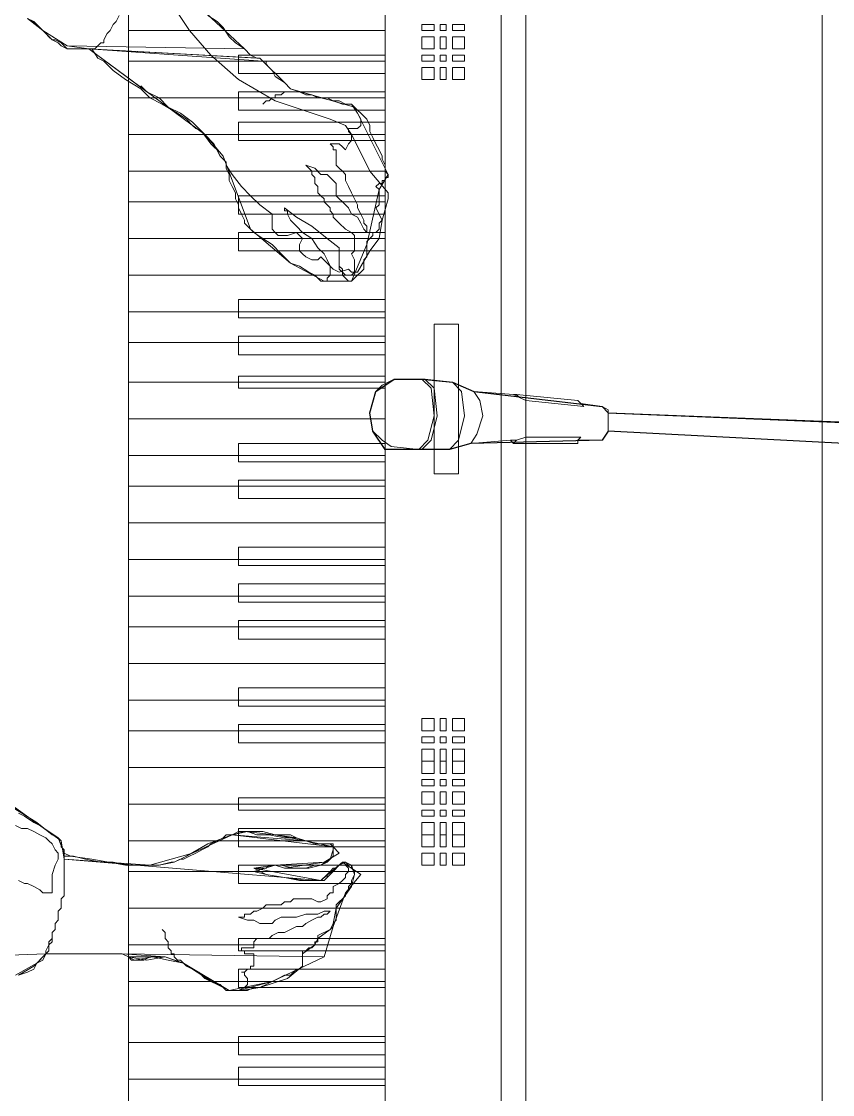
# Model space of a CAD drawing. Header units: millimetres. Extents: x 3050 to 430575, y -569542 to 36130.
# Drawn here: x 296839 to 297365, y -468148 to -467452 of the extents above; entities that cross this region are included whole.
import ezdxf

# ---------------------------------------------------------------- set-up
doc = ezdxf.new("R2010")
doc.units = ezdxf.units.MM
doc.layers.add('PDF _Геометрия', color=7, linetype='Continuous')

# ---------------------------------------------------------------- blocks, each defined once
blk = doc.blocks.new('ТХ3 4 этаж')
at = {"layer": 'PDF _Геометрия', "color": 5, "lineweight": 0}
for points in [[(10284.6, -50050), (11184.8, -50050), (11184.8, -52631.5), (10284.6, -52631.5)], [(10681.2, -50866.9), (10665.3, -50866.9), (10665.3, -50859), (10681.2, -50859)], [(10697, -50866.9), (10689.1, -50866.9), (10689.1, -50859), (10697, -50859)], [(10720.8, -50866.9), (10705, -50866.9), (10705, -50859), (10720.8, -50859)], [(10681.2, -50890.7), (10665.3, -50890.7), (10665.3, -50874.8), (10681.2, -50874.8)], [(10697, -50890.7), (10689.1, -50890.7), (10689.1, -50874.8), (10697, -50874.8)], [(10720.8, -50890.7), (10705, -50890.7), (10705, -50874.8), (10720.8, -50874.8)], [(10427.4, -50898.6), (10617.7, -50898.6), (10617.7, -50922.4), (10427.4, -50922.4)], [(10681.2, -50906.5), (10665.3, -50906.5), (10665.3, -50898.6), (10681.2, -50898.6)], [(10697, -50906.5), (10689.1, -50906.5), (10689.1, -50898.6), (10697, -50898.6)], [(10720.8, -50906.5), (10705, -50906.5), (10705, -50898.6), (10720.8, -50898.6)], [(10681.2, -50930.3), (10665.3, -50930.3), (10665.3, -50914.5), (10681.2, -50914.5)], [(10697, -50930.3), (10689.1, -50930.3), (10689.1, -50914.5), (10697, -50914.5)], [(10720.8, -50930.3), (10705, -50930.3), (10705, -50914.5), (10720.8, -50914.5)], [(10427.4, -50946.2), (10617.7, -50946.2), (10617.7, -50970), (10427.4, -50970)], [(10427.4, -50985.8), (10617.7, -50985.8), (10617.7, -51009.6), (10427.4, -51009.6)], [(10427.4, -51081), (10617.7, -51081), (10617.7, -51104.8), (10427.4, -51104.8)], [(10427.4, -51128.6), (10617.7, -51128.6), (10617.7, -51152.4), (10427.4, -51152.4)], [(10427.4, -51215.8), (10617.7, -51215.8), (10617.7, -51239.6), (10427.4, -51239.6)], [(10712.9, -51441.9), (10681.2, -51441.9), (10681.2, -51247.6), (10712.9, -51247.6)], [(10427.4, -51263.4), (10617.7, -51263.4), (10617.7, -51287.2), (10427.4, -51287.2)], [(10427.4, -51315), (10617.7, -51315), (10617.7, -51330.8), (10427.4, -51330.8)], [(10605.8, -51334.8), (10613.7, -51326.9), (10629.6, -51318.9), (10665.3, -51318.9), (10677.2, -51330.8), (10681.2, -51366.5), (10673.2, -51398.2), (10661.3, -51410.1), (10625.6, -51406.2), (10613.7, -51398.2), (10601.9, -51386.4), (10597.9, -51362.6)], [(10427.4, -51402.2), (10617.7, -51402.2), (10617.7, -51426), (10427.4, -51426)], [(10427.4, -51449.8), (10617.7, -51449.8), (10617.7, -51473.6), (10427.4, -51473.6)], [(10427.4, -51537), (10617.7, -51537), (10617.7, -51560.8), (10427.4, -51560.8)], [(10427.4, -51584.6), (10617.7, -51584.6), (10617.7, -51608.4), (10427.4, -51608.4)], [(10427.4, -51632.2), (10617.7, -51632.2), (10617.7, -51656), (10427.4, -51656)], [(10427.4, -51719.4), (10617.7, -51719.4), (10617.7, -51743.2), (10427.4, -51743.2)], [(10681.2, -51775), (10665.3, -51775), (10665.3, -51759.1), (10681.2, -51759.1)], [(10697, -51775), (10689.1, -51775), (10689.1, -51759.1), (10697, -51759.1)], [(10720.8, -51775), (10705, -51775), (10705, -51759.1), (10720.8, -51759.1)], [(10427.4, -51767), (10617.7, -51767), (10617.7, -51790.8), (10427.4, -51790.8)], [(10681.2, -51790.8), (10665.3, -51790.8), (10665.3, -51782.9), (10681.2, -51782.9)], [(10697, -51790.8), (10689.1, -51790.8), (10689.1, -51782.9), (10697, -51782.9)], [(10720.8, -51790.8), (10705, -51790.8), (10705, -51782.9), (10720.8, -51782.9)], [(10681.2, -51814.6), (10665.3, -51814.6), (10665.3, -51798.8), (10681.2, -51798.8)], [(10697, -51814.6), (10689.1, -51814.6), (10689.1, -51798.8), (10697, -51798.8)], [(10720.8, -51814.6), (10705, -51814.6), (10705, -51798.8), (10720.8, -51798.8)], [(10681.2, -51830.5), (10665.3, -51830.5), (10665.3, -51814.6), (10681.2, -51814.6)], [(10697, -51830.5), (10689.1, -51830.5), (10689.1, -51814.6), (10697, -51814.6)], [(10720.8, -51830.5), (10705, -51830.5), (10705, -51814.6), (10720.8, -51814.6)], [(10681.2, -51846.3), (10665.3, -51846.3), (10665.3, -51838.4), (10681.2, -51838.4)], [(10697, -51846.3), (10689.1, -51846.3), (10689.1, -51838.4), (10697, -51838.4)], [(10720.8, -51846.3), (10705, -51846.3), (10705, -51838.4), (10720.8, -51838.4)], [(10681.2, -51870.1), (10665.3, -51870.1), (10665.3, -51854.3), (10681.2, -51854.3)], [(10697, -51870.1), (10689.1, -51870.1), (10689.1, -51854.3), (10697, -51854.3)], [(10720.8, -51870.1), (10705, -51870.1), (10705, -51854.3), (10720.8, -51854.3)], [(10427.4, -51862.2), (10617.7, -51862.2), (10617.7, -51878.1), (10427.4, -51878.1)], [(10681.2, -51886), (10665.3, -51886), (10665.3, -51878.1), (10681.2, -51878.1)], [(10697, -51886), (10689.1, -51886), (10689.1, -51878.1), (10697, -51878.1)], [(10720.8, -51886), (10705, -51886), (10705, -51878.1), (10720.8, -51878.1)], [(10427.4, -51901.9), (10617.7, -51901.9), (10617.7, -51925.7), (10427.4, -51925.7)], [(10681.2, -51909.8), (10665.3, -51909.8), (10665.3, -51893.9), (10681.2, -51893.9)], [(10697, -51909.8), (10689.1, -51909.8), (10689.1, -51893.9), (10697, -51893.9)], [(10720.8, -51909.8), (10705, -51909.8), (10705, -51893.9), (10720.8, -51893.9)], [(10177.6, -52064.4), (10177.6, -52060.5), (10181.5, -52052.5), (10181.5, -52048.6), (10185.5, -52044.6), (10185.5, -52036.7), (10189.4, -52032.7), (10189.4, -52024.8), (10193.4, -52020.8), (10193.4, -52016.9), (10193.4, -52008.9), (10197.4, -52005), (10197.4, -51997), (10197.4, -51993.1), (10201.3, -51989.1), (10201.3, -51981.2), (10201.3, -51977.2), (10201.3, -51973.2), (10201.3, -51969.3), (10201.3, -51965.3), (10201.3, -51957.4), (10201.3, -51953.4), (10201.3, -51945.5), (10201.3, -51941.5), (10201.3, -51937.5), (10213.2, -51937.5), (10229.1, -51941.5), (10248.9, -51945.5), (10264.8, -51945.5), (10284.6, -51949.4), (10304.4, -51949.4), (10324.3, -51949.4), (10340.1, -51945.5), (10344.1, -51945.5), (10352, -51941.5), (10356, -51941.5), (10363.9, -51937.5), (10371.9, -51933.6), (10379.8, -51929.6), (10387.7, -51925.7), (10391.7, -51921.7), (10399.6, -51917.7), (10407.5, -51913.8), (10411.5, -51909.8), (10419.4, -51909.8), (10427.4, -51905.8), (10431.3, -51905.8), (10435.3, -51905.8), (10439.3, -51905.8), (10451.2, -51909.8), (10467, -51909.8), (10486.9, -51913.8), (10502.7, -51913.8), (10514.6, -51917.7), (10526.5, -51921.7), (10538.4, -51921.7), (10546.3, -51921.7), (10550.3, -51925.7), (10550.3, -51929.6), (10550.3, -51937.5), (10546.3, -51941.5), (10542.4, -51945.5), (10534.4, -51949.4), (10526.5, -51949.4), (10514.6, -51953.4), (10498.7, -51953.4), (10486.9, -51953.4), (10475, -51949.4), (10471, -51949.4), (10467, -51949.4), (10463.1, -51953.4), (10459.1, -51953.4), (10451.2, -51953.4), (10447.2, -51953.4), (10463.1, -51961.3), (10486.9, -51965.3), (10514.6, -51969.3), (10534.4, -51969.3), (10538.4, -51969.3), (10542.4, -51965.3), (10546.3, -51961.3), (10550.3, -51957.4), (10554.3, -51953.4), (10558.2, -51949.4), (10562.2, -51945.5), (10566.2, -51945.5), (10570.1, -51949.4), (10574.1, -51949.4), (10574.1, -51953.4), (10578.1, -51957.4), (10578.1, -51961.3), (10574.1, -51969.3), (10574.1, -51973.2), (10570.1, -51977.2), (10570.1, -51981.2), (10566.2, -51985.1), (10566.2, -51989.1), (10562.2, -51993.1), (10558.2, -51997), (10554.3, -52001), (10554.3, -52008.9), (10554.3, -52012.9), (10554.3, -52016.9), (10554.3, -52020.8), (10550.3, -52024.8), (10550.3, -52028.8), (10546.3, -52032.7), (10530.5, -52040.6), (10530.5, -52044.6), (10530.5, -52048.6), (10526.5, -52048.6), (10526.5, -52052.5), (10522.5, -52056.5), (10518.6, -52056.5), (10514.6, -52060.5), (10510.6, -52060.5), (10510.6, -52064.4), (10510.6, -52068.4), (10510.6, -52072.4), (10510.6, -52076.3), (10510.6, -52080.3), (10506.7, -52084.3), (10502.7, -52084.3), (10498.7, -52088.2), (10494.8, -52092.2), (10486.9, -52092.2), (10478.9, -52096.2), (10471, -52100.1), (10463.1, -52104.1), (10455.1, -52108.1), (10447.2, -52108.1), (10439.3, -52112), (10431.3, -52112), (10423.4, -52112), (10419.4, -52112), (10411.5, -52112), (10403.6, -52104.1), (10391.7, -52100.1), (10379.8, -52092.2), (10367.9, -52084.3), (10356, -52076.3), (10344.1, -52072.4), (10332.2, -52068.4), (10320.3, -52068.4), (10312.4, -52068.4), (10304.4, -52072.4), (10300.5, -52072.4), (10296.5, -52072.4), (10292.5, -52072.4), (10288.6, -52072.4), (10284.6, -52068.4), (10276.7, -52064.4), (10264.8, -52064.4), (10248.9, -52064.4), (10237, -52064.4), (10225.1, -52064.4), (10213.2, -52064.4), (10201.3, -52064.4), (10189.4, -52064.4)], [(10177.6, -52064.4), (10177.6, -52060.5), (10181.5, -52052.5), (10181.5, -52048.6), (10185.5, -52044.6), (10185.5, -52036.7), (10189.4, -52032.7), (10189.4, -52024.8), (10193.4, -52020.8), (10193.4, -52016.9), (10193.4, -52008.9), (10197.4, -52005), (10197.4, -51997), (10197.4, -51993.1), (10201.3, -51989.1), (10201.3, -51981.2), (10201.3, -51977.2), (10201.3, -51973.2), (10201.3, -51969.3), (10201.3, -51965.3), (10201.3, -51957.4), (10201.3, -51953.4), (10201.3, -51945.5), (10201.3, -51941.5), (10201.3, -51937.5), (10213.2, -51937.5), (10229.1, -51941.5), (10248.9, -51945.5), (10264.8, -51945.5), (10284.6, -51949.4), (10304.4, -51949.4), (10324.3, -51949.4), (10340.1, -51945.5), (10344.1, -51945.5), (10352, -51941.5), (10356, -51941.5), (10363.9, -51937.5), (10371.9, -51933.6), (10379.8, -51929.6), (10387.7, -51925.7), (10391.7, -51921.7), (10399.6, -51917.7), (10407.5, -51913.8), (10411.5, -51909.8), (10419.4, -51909.8), (10427.4, -51905.8), (10431.3, -51905.8), (10435.3, -51905.8), (10439.3, -51905.8), (10451.2, -51909.8), (10467, -51909.8), (10486.9, -51913.8), (10502.7, -51913.8), (10514.6, -51917.7), (10526.5, -51921.7), (10538.4, -51921.7), (10546.3, -51921.7), (10550.3, -51925.7), (10550.3, -51929.6), (10550.3, -51937.5), (10546.3, -51941.5), (10542.4, -51945.5), (10534.4, -51949.4), (10526.5, -51949.4), (10514.6, -51953.4), (10498.7, -51953.4), (10486.9, -51953.4), (10475, -51949.4), (10471, -51949.4), (10467, -51949.4), (10463.1, -51953.4), (10459.1, -51953.4), (10451.2, -51953.4), (10447.2, -51953.4), (10463.1, -51961.3), (10486.9, -51965.3), (10514.6, -51969.3), (10534.4, -51969.3), (10538.4, -51969.3), (10542.4, -51965.3), (10546.3, -51961.3), (10550.3, -51957.4), (10554.3, -51953.4), (10558.2, -51949.4), (10562.2, -51945.5), (10566.2, -51945.5), (10570.1, -51949.4), (10574.1, -51949.4), (10574.1, -51953.4), (10578.1, -51957.4), (10578.1, -51961.3), (10574.1, -51969.3), (10574.1, -51973.2), (10570.1, -51977.2), (10570.1, -51981.2), (10566.2, -51985.1), (10566.2, -51989.1), (10562.2, -51993.1), (10558.2, -51997), (10554.3, -52001), (10554.3, -52008.9), (10554.3, -52012.9), (10554.3, -52016.9), (10554.3, -52020.8), (10550.3, -52024.8), (10550.3, -52028.8), (10546.3, -52032.7), (10530.5, -52040.6), (10530.5, -52044.6), (10530.5, -52048.6), (10526.5, -52048.6), (10526.5, -52052.5), (10522.5, -52056.5), (10518.6, -52056.5), (10514.6, -52060.5), (10510.6, -52060.5), (10510.6, -52064.4), (10510.6, -52068.4), (10510.6, -52072.4), (10510.6, -52076.3), (10510.6, -52080.3), (10506.7, -52084.3), (10502.7, -52084.3), (10498.7, -52088.2), (10494.8, -52092.2), (10486.9, -52092.2), (10478.9, -52096.2), (10471, -52100.1), (10463.1, -52104.1), (10455.1, -52108.1), (10447.2, -52108.1), (10439.3, -52112), (10431.3, -52112), (10423.4, -52112), (10419.4, -52112), (10411.5, -52112), (10403.6, -52104.1), (10391.7, -52100.1), (10379.8, -52092.2), (10367.9, -52084.3), (10356, -52076.3), (10344.1, -52072.4), (10332.2, -52068.4), (10320.3, -52068.4), (10312.4, -52068.4), (10304.4, -52072.4), (10300.5, -52072.4), (10296.5, -52072.4), (10292.5, -52072.4), (10288.6, -52072.4), (10284.6, -52068.4), (10276.7, -52064.4), (10264.8, -52064.4), (10248.9, -52064.4), (10237, -52064.4), (10225.1, -52064.4), (10213.2, -52064.4), (10201.3, -52064.4), (10189.4, -52064.4)], [(10681.2, -51925.7), (10665.3, -51925.7), (10665.3, -51909.8), (10681.2, -51909.8)], [(10697, -51925.7), (10689.1, -51925.7), (10689.1, -51909.8), (10697, -51909.8)], [(10720.8, -51925.7), (10705, -51925.7), (10705, -51909.8), (10720.8, -51909.8)], [(10681.2, -51949.4), (10665.3, -51949.4), (10665.3, -51933.6), (10681.2, -51933.6)], [(10697, -51949.4), (10689.1, -51949.4), (10689.1, -51933.6), (10697, -51933.6)], [(10720.8, -51949.4), (10705, -51949.4), (10705, -51933.6), (10720.8, -51933.6)], [(10427.4, -51949.4), (10617.7, -51949.4), (10617.7, -51973.2), (10427.4, -51973.2)], [(10427.4, -52044.6), (10617.7, -52044.6), (10617.7, -52060.5), (10427.4, -52060.5)], [(10427.4, -52084.3), (10617.7, -52084.3), (10617.7, -52108.1), (10427.4, -52108.1)], [(10427.4, -52171.5), (10617.7, -52171.5), (10617.7, -52195.3), (10427.4, -52195.3)], [(10427.4, -52211.2), (10617.7, -52211.2), (10617.7, -52235), (10427.4, -52235)]]:
    blk.add_lwpolyline(points, close=True, dxfattribs=at)
for points in [[(10284.6, -50129.3), (10800.1, -50129.3), (10800.1, -52552.2), (10284.6, -52552.2)], [(10617.7, -50129.3), (10617.7, -52552.2)], [(10768.4, -52552.2), (10768.4, -50129.3)], [(10308.4, -50783.6), (10363.9, -50866.9), (10391.7, -50898.6), (10427.4, -50930.3), (10475, -50958.1), (10546.3, -50981.9), (10566.2, -50989.8), (10574.1, -51001.7), (10586, -51025.5), (10597.9, -51049.3), (10621.7, -51077.1), (10621.7, -51085), (10613.7, -51112.7), (10609.8, -51136.5), (10597.9, -51152.4), (10582, -51180.2), (10574.1, -51180.2), (10570.1, -51176.2), (10558.2, -51180.2), (10550.3, -51176.2), (10534.4, -51160.3), (10530.5, -51164.3), (10522.5, -51164.3), (10514.6, -51160.3), (10510.6, -51156.4), (10506.7, -51152.4), (10506.7, -51144.5), (10510.6, -51136.5), (10502.7, -51128.6), (10490.8, -51132.6), (10482.9, -51132.6), (10478.9, -51132.6), (10475, -51128.6), (10471, -51124.6), (10471, -51116.7), (10471, -51112.7), (10471, -51104.8), (10455.1, -51092.9), (10443.2, -51081), (10431.3, -51069.1), (10419.4, -51053.3), (10411.5, -51041.4), (10411.5, -51037.4), (10403.6, -51029.5), (10399.6, -51021.5), (10395.6, -51017.6), (10391.7, -51013.6), (10379.8, -50997.7), (10371.9, -50993.8), (10367.9, -50989.8), (10360, -50981.9), (10348.1, -50973.9), (10328.2, -50962.1), (10312.4, -50954.1), (10300.5, -50942.2), (10280.7, -50930.3), (10264.8, -50918.4), (10260.8, -50914.5), (10252.9, -50906.5), (10245, -50902.6), (10237, -50890.7), (10229.1, -50890.7), (10221.2, -50890.7), (10213.2, -50890.7), (10205.3, -50890.7), (10197.4, -50886.7), (10193.4, -50882.7), (10185.5, -50878.8), (10177.6, -50870.8), (10169.6, -50862.9), (10165.7, -50859), (10153.8, -50851)], [(10133.9, -51874.1), (10165.7, -51893.9), (10185.5, -51909.8), (10193.4, -51913.8), (10201.3, -51933.6), (10209.3, -51937.5), (10237, -51941.5), (10280.7, -51949.4), (10304.4, -51949.4), (10324.3, -51949.4), (10344.1, -51945.5), (10360, -51937.5), (10387.7, -51921.7), (10419.4, -51909.8), (10439.3, -51905.8), (10459.1, -51905.8), (10475, -51909.8), (10502.7, -51913.8), (10514.6, -51917.7), (10526.5, -51921.7), (10542.4, -51921.7), (10550.3, -51921.7), (10550.3, -51929.6), (10546.3, -51941.5), (10534.4, -51949.4), (10518.6, -51953.4), (10498.7, -51953.4), (10482.9, -51949.4), (10475, -51949.4), (10447.2, -51957.4), (10463.1, -51961.3), (10486.9, -51965.3), (10506.7, -51969.3), (10534.4, -51969.3), (10542.4, -51961.3), (10550.3, -51957.4), (10558.2, -51949.4), (10566.2, -51945.5), (10574.1, -51949.4), (10578.1, -51961.3), (10574.1, -51977.2), (10554.3, -52005), (10550.3, -52024.8), (10546.3, -52032.7), (10530.5, -52044.6), (10526.5, -52052.5), (10510.6, -52064.4), (10510.6, -52072.4), (10510.6, -52080.3), (10490.8, -52096.2), (10455.1, -52108.1), (10431.3, -52112), (10415.5, -52112), (10387.7, -52096.2), (10356, -52076.3), (10336.2, -52072.4), (10316.3, -52068.4), (10292.5, -52072.4), (10284.6, -52068.4), (10276.7, -52064.4), (10237, -52064.4), (10177.6, -52064.4), (10161.7, -52080.3), (10141.9, -52092.2)], [(10379.8, -50839.1), (10435.3, -50890.7), (10443.2, -50898.6), (10451.2, -50902.6), (10455.1, -50902.6), (10459.1, -50906.5), (10486.9, -50934.3), (10494.8, -50942.2), (10578.1, -50966), (10621.7, -51053.3), (10609.8, -51073.1), (10593.9, -51144.5), (10574.1, -51192), (10538.4, -51192), (10494.8, -51168.3), (10443.2, -51124.6), (10407.5, -51029.5), (10383.8, -51001.7), (10233.1, -50890.7), (10205.3, -50886.7), (10173.6, -50866.9), (10153.8, -50851)], [(10126, -51866.2), (10197.4, -51917.7), (10201.3, -51941.5), (10312.4, -51949.4), (10367.9, -51933.6), (10419.4, -51909.8), (10435.3, -51905.8), (10475, -51909.8), (10494.8, -51909.8), (10502.7, -51913.8), (10514.6, -51917.7), (10550.3, -51925.7), (10558.2, -51933.6), (10538.4, -51945.5), (10486.9, -51953.4), (10475, -51949.4), (10447.2, -51953.4), (10534.4, -51969.3), (10562.2, -51945.5), (10586, -51961.3), (10566.2, -51985.1), (10550.3, -52028.8), (10538.4, -52068.4), (10471, -52100.1), (10427.4, -52112), (10415.5, -52112), (10356, -52076.3), (10332.2, -52068.4), (10308.4, -52072.4), (10284.6, -52068.4), (10276.7, -52064.4), (10177.6, -52064.4), (10165.7, -52076.3), (10137.9, -52092.2)], [(10272.7, -50847.1), (10268.8, -50855), (10264.8, -50859), (10260.8, -50866.9), (10256.9, -50870.8), (10252.9, -50878.8), (10252.9, -50882.7), (10248.9, -50882.7), (10245, -50886.7), (10241, -50890.7), (10237, -50890.7), (10205.3, -50890.7), (10201.3, -50886.7), (10197.4, -50882.7), (10189.4, -50878.8), (10185.5, -50878.8), (10181.5, -50874.8), (10177.6, -50870.8), (10173.6, -50866.9), (10169.6, -50862.9), (10165.7, -50859), (10161.7, -50855), (10153.8, -50851)], [(10300.5, -50938.3), (10308.4, -50946.2), (10324.3, -50954.1), (10336.2, -50966), (10352, -50973.9), (10367.9, -50985.8), (10383.8, -51001.7), (10395.6, -51013.6), (10403.6, -51029.5), (10407.5, -51033.4), (10411.5, -51037.4), (10411.5, -51045.3), (10415.5, -51053.3), (10415.5, -51061.2), (10419.4, -51069.1), (10423.4, -51077.1), (10423.4, -51085), (10427.4, -51092.9), (10427.4, -51096.9), (10431.3, -51104.8), (10435.3, -51112.7), (10435.3, -51116.7), (10439.3, -51120.7), (10443.2, -51124.6), (10447.2, -51128.6), (10459.1, -51136.5), (10471, -51144.5), (10482.9, -51156.4), (10494.8, -51168.3), (10506.7, -51172.2), (10518.6, -51180.2), (10526.5, -51184.1), (10534.4, -51192), (10538.4, -51192), (10542.4, -51192), (10542.4, -51188.1), (10546.3, -51184.1), (10546.3, -51180.2), (10546.3, -51172.2), (10542.4, -51164.3), (10538.4, -51156.4), (10530.5, -51148.4), (10522.5, -51136.5), (10510.6, -51128.6), (10502.7, -51120.7), (10498.7, -51116.7), (10494.8, -51112.7), (10490.8, -51104.8), (10490.8, -51100.8), (10486.9, -51100.8), (10486.9, -51096.9), (10502.7, -51108.8), (10522.5, -51120.7), (10542.4, -51136.5), (10558.2, -51148.4), (10558.2, -51152.4), (10558.2, -51160.3), (10558.2, -51164.3), (10558.2, -51168.3), (10558.2, -51176.2), (10562.2, -51180.2), (10562.2, -51184.1), (10566.2, -51188.1), (10570.1, -51192), (10574.1, -51192), (10578.1, -51188.1), (10582, -51184.1), (10586, -51180.2), (10590, -51176.2), (10590, -51168.3), (10590, -51164.3), (10593.9, -51160.3), (10593.9, -51152.4), (10593.9, -51148.4), (10593.9, -51140.5), (10597.9, -51136.5), (10601.9, -51132.6), (10601.9, -51128.6), (10605.8, -51128.6), (10609.8, -51124.6), (10609.8, -51120.7), (10609.8, -51116.7), (10613.7, -51112.7), (10605.8, -51096.9), (10609.8, -51092.9), (10609.8, -51088.9), (10609.8, -51085), (10609.8, -51081), (10609.8, -51077.1), (10609.8, -51073.1), (10605.8, -51069.1), (10609.8, -51065.2), (10613.7, -51065.2), (10613.7, -51061.2), (10617.7, -51061.2), (10617.7, -51057.2), (10621.7, -51057.2), (10621.7, -51053.3), (10617.7, -51049.3), (10617.7, -51045.3), (10617.7, -51041.4), (10613.7, -51033.4), (10613.7, -51029.5), (10609.8, -51021.5), (10605.8, -51013.6), (10601.9, -51005.7), (10597.9, -50997.7), (10597.9, -50989.8), (10593.9, -50981.9), (10586, -50973.9), (10582, -50970), (10578.1, -50966), (10574.1, -50962.1), (10562.2, -50962.1), (10550.3, -50958.1), (10534.4, -50954.1), (10522.5, -50950.2), (10506.7, -50946.2), (10494.8, -50942.2), (10486.9, -50934.3), (10475, -50926.4), (10471, -50918.4), (10467, -50914.5), (10463.1, -50910.5), (10463.1, -50906.5), (10459.1, -50906.5), (10455.1, -50902.6), (10451.2, -50902.6), (10443.2, -50898.6), (10435.3, -50890.7), (10423.4, -50882.7), (10415.5, -50874.8), (10407.5, -50862.9), (10399.6, -50855), (10387.7, -50847.1)], [(10617.7, -50866.9), (10284.6, -50866.9)], [(10205.3, -50886.7), (10435.3, -50890.7)], [(10451.2, -50902.6), (10233.1, -50890.7), (10455.1, -50902.6)], [(10459.1, -50906.5), (10233.1, -50890.7)], [(10233.1, -50890.7), (10308.4, -50946.2), (10324.3, -50954.1), (10336.2, -50966), (10352, -50973.9), (10367.9, -50985.8), (10383.8, -51001.7), (10395.6, -51013.6), (10403.6, -51029.5), (10407.5, -51033.4), (10411.5, -51037.4), (10411.5, -51045.3), (10415.5, -51053.3), (10415.5, -51061.2), (10419.4, -51069.1), (10423.4, -51077.1), (10423.4, -51085), (10427.4, -51092.9), (10427.4, -51096.9), (10431.3, -51104.8), (10435.3, -51112.7), (10435.3, -51116.7), (10439.3, -51120.7), (10443.2, -51124.6), (10447.2, -51128.6), (10459.1, -51136.5), (10471, -51144.5), (10482.9, -51156.4), (10494.8, -51168.3), (10506.7, -51172.2), (10518.6, -51180.2), (10526.5, -51184.1), (10534.4, -51192), (10538.4, -51192), (10542.4, -51192), (10542.4, -51188.1), (10546.3, -51184.1), (10546.3, -51180.2), (10546.3, -51172.2), (10542.4, -51164.3), (10538.4, -51156.4), (10530.5, -51148.4), (10522.5, -51136.5), (10510.6, -51128.6), (10502.7, -51120.7), (10498.7, -51116.7), (10494.8, -51112.7), (10490.8, -51104.8), (10490.8, -51100.8), (10486.9, -51100.8), (10486.9, -51096.9), (10502.7, -51108.8), (10522.5, -51120.7), (10542.4, -51136.5), (10558.2, -51148.4), (10558.2, -51152.4), (10558.2, -51156.4), (10558.2, -51164.3), (10558.2, -51168.3), (10558.2, -51172.2), (10562.2, -51176.2), (10562.2, -51180.2), (10566.2, -51184.1), (10570.1, -51184.1), (10574.1, -51184.1), (10578.1, -51180.2), (10578.1, -51172.2), (10578.1, -51168.3), (10578.1, -51164.3), (10574.1, -51156.4), (10578.1, -51152.4), (10578.1, -51148.4), (10578.1, -51144.5), (10578.1, -51140.5), (10578.1, -51136.5), (10578.1, -51132.6), (10574.1, -51128.6), (10566.2, -51124.6), (10558.2, -51116.7), (10550.3, -51108.8), (10550.3, -51104.8), (10546.3, -51100.8), (10546.3, -51096.9), (10542.4, -51092.9), (10538.4, -51088.9), (10538.4, -51085), (10534.4, -51081), (10530.5, -51077.1), (10530.5, -51069.1), (10526.5, -51065.2), (10526.5, -51057.2), (10522.5, -51053.3), (10522.5, -51049.3), (10518.6, -51045.3), (10514.6, -51041.4), (10526.5, -51045.3), (10534.4, -51053.3), (10542.4, -51053.3), (10546.3, -51057.2), (10550.3, -51061.2), (10554.3, -51065.2), (10554.3, -51073.1), (10554.3, -51081), (10558.2, -51085), (10562.2, -51088.9), (10570.1, -51096.9), (10574.1, -51104.8), (10582, -51108.8), (10586, -51116.7), (10590, -51124.6), (10593.9, -51128.6), (10593.9, -51124.6), (10593.9, -51120.7), (10590, -51116.7), (10590, -51112.7), (10586, -51104.8), (10582, -51096.9), (10582, -51092.9), (10578.1, -51085), (10574.1, -51077.1), (10570.1, -51069.1), (10566.2, -51061.2), (10566.2, -51053.3), (10562.2, -51049.3), (10558.2, -51045.3), (10554.3, -51041.4), (10554.3, -51037.4), (10554.3, -51033.4), (10554.3, -51029.5), (10554.3, -51025.5), (10554.3, -51021.5), (10550.3, -51021.5), (10550.3, -51017.6), (10546.3, -51013.6), (10550.3, -51013.6), (10554.3, -51013.6), (10558.2, -51013.6), (10562.2, -51017.6), (10566.2, -51021.5), (10570.1, -51013.6), (10574.1, -51009.6), (10574.1, -51005.7), (10574.1, -51001.7), (10570.1, -50997.7), (10570.1, -50993.8), (10574.1, -50993.8), (10578.1, -50993.8), (10582, -50993.8), (10586, -50989.8), (10586, -50985.8), (10586, -50981.9), (10582, -50973.9), (10574.1, -50962.1), (10566.2, -50962.1), (10558.2, -50958.1), (10550.3, -50958.1), (10542.4, -50954.1), (10530.5, -50954.1), (10522.5, -50950.2), (10514.6, -50950.2), (10506.7, -50946.2), (10502.7, -50946.2), (10498.7, -50946.2), (10494.8, -50946.2), (10490.8, -50946.2), (10486.9, -50946.2), (10482.9, -50950.2), (10478.9, -50950.2), (10475, -50950.2), (10475, -50954.1), (10471, -50954.1), (10467, -50958.1), (10463.1, -50958.1), (10459.1, -50962.1)], [(10617.7, -50906.5), (10284.6, -50906.5)], [(10617.7, -50954.1), (10284.6, -50954.1)], [(10617.7, -51001.7), (10284.6, -51001.7)], [(10617.7, -51049.3), (10284.6, -51049.3)], [(10141.9, -52092.2), (10153.8, -52088.2), (10161.7, -52084.3), (10165.7, -52076.3), (10173.6, -52072.4), (10177.6, -52064.4), (10181.5, -52060.5), (10181.5, -52052.5), (10185.5, -52048.6), (10185.5, -52044.6), (10185.5, -52036.7), (10189.4, -52032.7), (10189.4, -52024.8), (10193.4, -52020.8), (10193.4, -52016.9), (10193.4, -52008.9), (10197.4, -52005), (10197.4, -51997), (10197.4, -51993.1), (10201.3, -51989.1), (10201.3, -51981.2), (10201.3, -51977.2), (10201.3, -51973.2), (10201.3, -51965.3), (10201.3, -51961.3), (10201.3, -51957.4), (10201.3, -51953.4), (10201.3, -51949.4), (10201.3, -51945.5), (10201.3, -51937.5), (10201.3, -51933.6), (10201.3, -51929.6), (10197.4, -51925.7), (10197.4, -51921.7), (10197.4, -51917.7), (10193.4, -51913.8), (10181.5, -51905.8), (10169.6, -51897.9), (10161.7, -51893.9), (10149.8, -51886), (10141.9, -51882)], [(10141.9, -51882), (10149.8, -51886), (10161.7, -51893.9), (10169.6, -51897.9), (10181.5, -51905.8), (10193.4, -51913.8), (10197.4, -51917.7), (10197.4, -51921.7), (10197.4, -51925.7), (10201.3, -51929.6), (10201.3, -51933.6), (10201.3, -51937.5), (10201.3, -51945.5), (10201.3, -51949.4), (10201.3, -51953.4), (10201.3, -51957.4), (10201.3, -51961.3), (10201.3, -51965.3), (10201.3, -51973.2), (10201.3, -51977.2), (10201.3, -51981.2), (10201.3, -51989.1), (10197.4, -51993.1), (10197.4, -51997), (10197.4, -52005), (10193.4, -52008.9), (10193.4, -52016.9), (10193.4, -52020.8), (10189.4, -52024.8), (10189.4, -52032.7), (10185.5, -52036.7), (10185.5, -52044.6), (10185.5, -52048.6), (10181.5, -52052.5), (10181.5, -52060.5), (10177.6, -52064.4), (10173.6, -52072.4), (10165.7, -52076.3), (10161.7, -52084.3), (10153.8, -52088.2), (10141.9, -52092.2)], [(10617.7, -51088.9), (10284.6, -51088.9)], [(10617.7, -51136.5), (10284.6, -51136.5)], [(10617.7, -51184.1), (10284.6, -51184.1)], [(10907.2, -51362.6), (11517.9, -51386.4), (11537.7, -51299.1), (11644.8, -51200), (11787.5, -51184.1), (11914.4, -51255.5), (11973.9, -51386.4), (11969.9, -51406.2)], [(10617.7, -51231.7), (10284.6, -51231.7)], [(10617.7, -51271.4), (10284.6, -51271.4)], [(10617.7, -51322.9), (10284.6, -51322.9)], [(10728.7, -51402.2), (10736.7, -51390.3), (10744.6, -51366.5), (10740.6, -51346.7), (10732.7, -51334.8), (10705, -51322.9), (10669.3, -51318.9), (10681.2, -51330.8), (10685.1, -51366.5), (10677.2, -51398.2), (10665.3, -51410.1), (10701, -51410.1), (10728.7, -51402.2), (10780.3, -51398.2), (10788.2, -51398.2)], [(10665.3, -51318.9), (10669.3, -51318.9)], [(10705, -51322.9), (10716.8, -51334.8), (10720.8, -51366.5), (10712.9, -51398.2), (10701, -51410.1)], [(10792.2, -51342.7), (10784.3, -51338.8), (10732.7, -51334.8)], [(10788.2, -51338.8), (10792.2, -51342.7), (10800.1, -51346.7), (10875.5, -51354.6), (10871.5, -51350.7), (10867.5, -51346.7), (10788.2, -51338.8), (10784.3, -51338.8)], [(11688.4, -51394.3), (11692.3, -51394.3), (11696.3, -51410.1), (11692.3, -51426), (11688.4, -51426), (11684.4, -51426), (11513.9, -51418.1), (10907.2, -51386.4), (10907.2, -51374.5), (10907.2, -51362.6), (10907.2, -51358.6), (10899.3, -51354.6), (10871.5, -51350.7)], [(10617.7, -51370.5), (10284.6, -51370.5)], [(10867.5, -51398.2), (10899.3, -51398.2), (10907.2, -51386.4)], [(10780.3, -51398.2), (10784.3, -51402.2), (10867.5, -51402.2), (10867.5, -51398.2), (10871.5, -51394.3), (10800.1, -51394.3), (10788.2, -51398.2), (10784.3, -51402.2)], [(10661.3, -51410.1), (10665.3, -51410.1)], [(10617.7, -51418.1), (10284.6, -51418.1)], [(10617.7, -51457.7), (10284.6, -51457.7)], [(10617.7, -51505.3), (10284.6, -51505.3)], [(10617.7, -51552.9), (10284.6, -51552.9)], [(10617.7, -51600.5), (10284.6, -51600.5)], [(10617.7, -51640.1), (10284.6, -51640.1)], [(10617.7, -51687.7), (10284.6, -51687.7)], [(10617.7, -51735.3), (10284.6, -51735.3)], [(10617.7, -51775), (10284.6, -51775)], [(10617.7, -51822.5), (10284.6, -51822.5)], [(10617.7, -51870.1), (10284.6, -51870.1)], [(10137.9, -51897.9), (10145.8, -51901.9), (10153.8, -51901.9), (10161.7, -51905.8), (10169.6, -51909.8), (10177.6, -51913.8), (10181.5, -51917.7), (10185.5, -51921.7), (10189.4, -51929.6), (10193.4, -51933.6), (10193.4, -51941.5), (10189.4, -51949.4), (10185.5, -51961.3), (10185.5, -51985.1), (10181.5, -51985.1), (10173.6, -51985.1), (10169.6, -51981.2), (10161.7, -51977.2), (10153.8, -51973.2), (10149.8, -51973.2), (10141.9, -51969.3)], [(10201.3, -51977.2), (10201.3, -51937.5), (10213.2, -51937.5), (10229.1, -51941.5), (10248.9, -51945.5), (10264.8, -51945.5), (10284.6, -51949.4), (10304.4, -51949.4), (10324.3, -51949.4), (10340.1, -51945.5), (10344.1, -51945.5), (10352, -51941.5), (10356, -51941.5), (10363.9, -51937.5), (10371.9, -51933.6), (10379.8, -51929.6), (10387.7, -51925.7), (10391.7, -51921.7), (10399.6, -51917.7), (10407.5, -51913.8), (10411.5, -51909.8), (10419.4, -51909.8), (10427.4, -51905.8), (10431.3, -51905.8), (10435.3, -51905.8), (10439.3, -51905.8), (10451.2, -51909.8), (10467, -51909.8), (10486.9, -51913.8), (10502.7, -51913.8), (10514.6, -51917.7), (10526.5, -51921.7), (10538.4, -51921.7), (10546.3, -51921.7), (10550.3, -51925.7), (10550.3, -51929.6), (10550.3, -51937.5), (10546.3, -51941.5), (10542.4, -51945.5), (10534.4, -51949.4), (10526.5, -51949.4), (10514.6, -51953.4), (10498.7, -51953.4), (10486.9, -51953.4), (10475, -51949.4), (10471, -51949.4), (10467, -51949.4), (10463.1, -51953.4), (10459.1, -51953.4), (10451.2, -51953.4), (10447.2, -51953.4), (10463.1, -51961.3), (10486.9, -51965.3), (10514.6, -51969.3), (10534.4, -51969.3), (10538.4, -51969.3), (10542.4, -51965.3), (10542.4, -51961.3), (10546.3, -51957.4), (10550.3, -51953.4), (10554.3, -51953.4), (10558.2, -51949.4), (10566.2, -51949.4), (10570.1, -51953.4), (10570.1, -51957.4), (10566.2, -51961.3), (10566.2, -51965.3), (10562.2, -51969.3), (10558.2, -51973.2), (10550.3, -51977.2), (10550.3, -51981.2), (10550.3, -51985.1), (10546.3, -51985.1), (10542.4, -51989.1), (10542.4, -51993.1), (10534.4, -51997), (10530.5, -51997), (10522.5, -51993.1), (10510.6, -51993.1), (10498.7, -51993.1), (10494.8, -51997), (10490.8, -51997), (10486.9, -51997), (10482.9, -52001), (10478.9, -52001), (10475, -52001), (10471, -52001), (10463.1, -52001), (10459.1, -52005), (10451.2, -52008.9), (10447.2, -52008.9), (10443.2, -52012.9), (10435.3, -52012.9), (10435.3, -52016.9), (10431.3, -52016.9), (10427.4, -52016.9), (10439.3, -52020.8), (10447.2, -52020.8), (10455.1, -52024.8), (10463.1, -52024.8), (10467, -52024.8), (10471, -52024.8), (10475, -52020.8), (10482.9, -52016.9), (10486.9, -52016.9), (10494.8, -52016.9), (10502.7, -52016.9), (10514.6, -52012.9), (10522.5, -52012.9), (10530.5, -52012.9), (10538.4, -52008.9), (10546.3, -52008.9), (10542.4, -52012.9), (10538.4, -52012.9), (10534.4, -52016.9), (10530.5, -52016.9), (10522.5, -52020.8), (10514.6, -52024.8), (10510.6, -52028.8), (10502.7, -52028.8), (10494.8, -52032.7), (10486.9, -52036.7), (10478.9, -52036.7), (10471, -52040.6), (10467, -52044.6), (10459.1, -52044.6), (10455.1, -52044.6), (10451.2, -52044.6), (10447.2, -52048.6), (10447.2, -52052.5), (10447.2, -52056.5), (10443.2, -52056.5), (10439.3, -52056.5), (10435.3, -52056.5), (10431.3, -52056.5), (10431.3, -52060.5), (10435.3, -52060.5), (10435.3, -52064.4), (10439.3, -52064.4), (10443.2, -52064.4), (10447.2, -52064.4), (10447.2, -52072.4), (10447.2, -52080.3), (10443.2, -52080.3), (10443.2, -52084.3), (10439.3, -52084.3), (10435.3, -52088.2), (10431.3, -52088.2), (10435.3, -52088.2), (10435.3, -52092.2), (10439.3, -52096.2), (10439.3, -52100.1), (10439.3, -52104.1), (10435.3, -52108.1), (10427.4, -52112), (10411.5, -52112), (10407.5, -52108.1), (10399.6, -52104.1), (10391.7, -52100.1), (10383.8, -52096.2), (10375.8, -52088.2), (10367.9, -52084.3), (10360, -52080.3), (10356, -52076.3), (10352, -52072.4), (10348.1, -52072.4), (10344.1, -52068.4), (10344.1, -52064.4), (10340.1, -52064.4), (10340.1, -52060.5), (10336.2, -52056.5), (10336.2, -52052.5), (10336.2, -52048.6), (10332.2, -52044.6), (10332.2, -52040.6), (10332.2, -52036.7), (10328.2, -52032.7)], [(10502.7, -51913.8), (10475, -51909.8), (10514.6, -51917.7), (10419.4, -51909.8), (10550.3, -51925.7)], [(10617.7, -51917.7), (10284.6, -51917.7)], [(10534.4, -51969.3), (10201.3, -51941.5)], [(10617.7, -51957.4), (10284.6, -51957.4)], [(10475, -51949.4), (10538.4, -51945.5)], [(10617.7, -52005), (10284.6, -52005)], [(10617.7, -52052.5), (10284.6, -52052.5)], [(9955.5, -52072.4), (10177.6, -52064.4)], [(10538.4, -52068.4), (10276.7, -52064.4), (10332.2, -52068.4), (10284.6, -52068.4)], [(10356, -52076.3), (10415.5, -52112), (10471, -52100.1)], [(10617.7, -52100.1), (10284.6, -52100.1)], [(10617.7, -52131.9), (10284.6, -52131.9)], [(10617.7, -52179.4), (10284.6, -52179.4)], [(10617.7, -52227), (10284.6, -52227)]]:
    blk.add_lwpolyline(points, dxfattribs=at)
at = {"layer": 'PDF _Геометрия', "color": 5, "lineweight": 25}
blk.add_lwpolyline([(12346.6, -51461.7), (10907.2, -51386.4), (10899.3, -51398.2), (10728.7, -51402.2), (10701, -51410.1), (10661.3, -51410.1), (10617.7, -51410.1), (10601.9, -51386.4), (10597.9, -51362.6), (10605.8, -51334.8), (10629.6, -51318.9), (10665.3, -51318.9), (10705, -51322.9), (10732.7, -51334.8), (10899.3, -51354.6), (10907.2, -51362.6), (12346.6, -51422)], close=True, dxfattribs=at)

msp = doc.modelspace()

# ---------------------------------------------------------------- block references
at = {"xscale": 0.5, "yscale": 0.5, "zscale": 0.5}
msp.add_blockref('ТХ3 4 этаж', (291766.25, -442024.29), dxfattribs=at)

doc.saveas('drawing.dxf')
